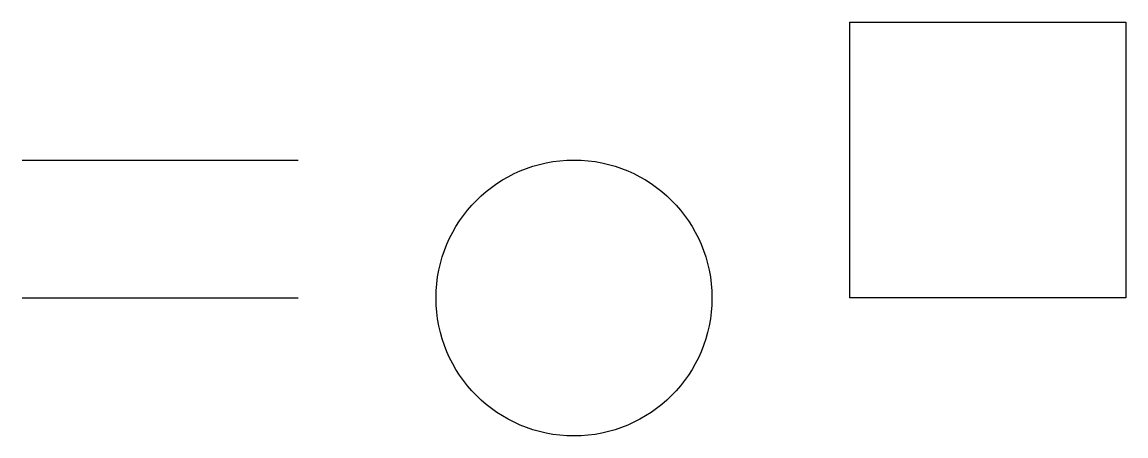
# Model space of a CAD drawing. Header units: millimetres. Extents: x 0 to 40, y -5 to 10.
import ezdxf

# ---------------------------------------------------------------- set-up
doc = ezdxf.new("R2010")
doc.units = ezdxf.units.MM
picture_1 = doc.add_image_def('image1.png', size_in_pixel=(4, 4))

msp = doc.modelspace()

# ---------------------------------------------------------------- linework, layer by layer
for p, q in [((0, 5), (10, 5)), ((0, 0), (10, 0))]:
    msp.add_line(p, q)
msp.add_circle((20, 0), 5)

# ---------------------------------------------------------------- pictures from other files: only their frames are drawn
image = msp.add_image(picture_1, insert=(30, 0), size_in_units=(10, 10))
image.dxf.flags = 7

doc.saveas('drawing.dxf')
